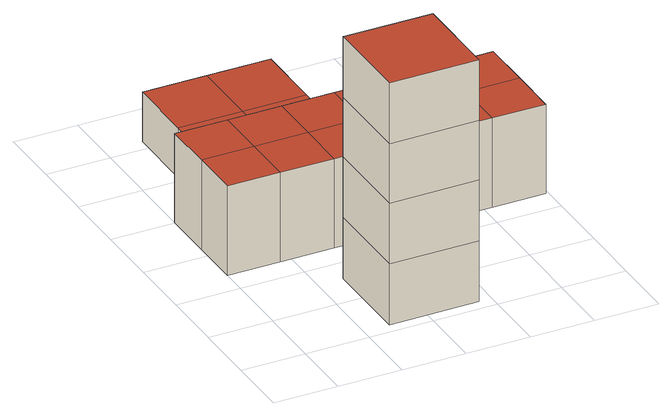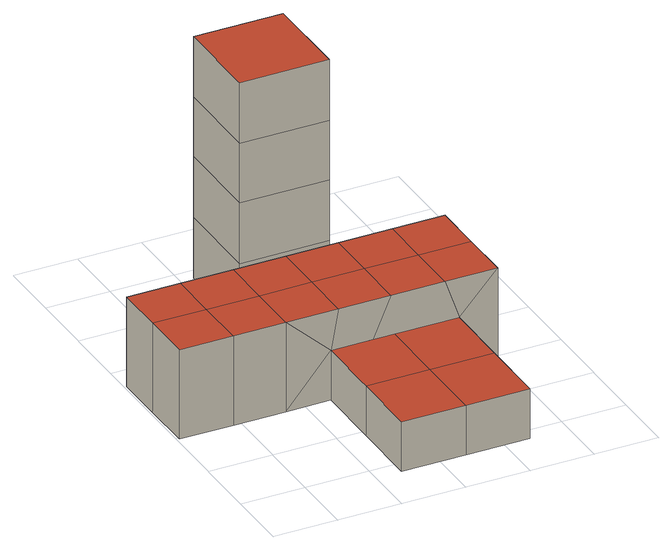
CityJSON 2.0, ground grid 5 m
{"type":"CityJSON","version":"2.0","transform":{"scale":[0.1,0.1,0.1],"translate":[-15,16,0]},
"CityObjects":{
"building1":{"type":"Building","attributes":{"grossVolume":970.41,"EnergyDemand.endUse":"SpaceHeating","RegularTimeSeries.temporalExtent":"TMY","RegularTimeSeries.timeInterval":1},"geometry":[{"type":"Solid","lod":"2","boundaries":[[[[0,1,2,3]],[[2,4,5,3]],[[4,6,7,5]],[[6,8,9,7]],[[1,10,11,2]],[[11,12,4,2]],[[12,13,6,4]],[[13,14,8,6]],[[10,15,16,11]],[[16,17,12,11]],[[17,18,13,12]],[[18,19,14,13]],[[16,15,0,3]],[[5,17,16,3]],[[7,18,17,5]],[[9,19,18,7]],[[14,19,9,8]],[[0,15,10,1]]]],"semantics":{"surfaces":[{"type":"WallSurface"},{"type":"RoofSurface","RegularTimeSeriesFile.file":"C:\\Users\\giupe250\\Documents\\GitHub\\GHCitySim\\simulation\\test_SW.tsv","RegularTimeSeriesFile.timeInterval":1,"RegularTimeSeriesFile.numberOfHeaderLines":1,"RegularTimeSeriesFile.valueColumnNumber":1,"RegularTimeSeriesFile.fieldSeparator":"\\t"},{"type":"GroundSurface"}],"values":[[0,0,0,0,0,0,0,0,0,0,0,0,0,0,0,0,1,2]]}}]},
"building2":{"type":"Building","attributes":{"grossVolume":437.73,"EnergyDemand.endUse":"SpaceHeating","RegularTimeSeries.temporalExtent":"TMY","RegularTimeSeries.timeInterval":1},"geometry":[{"type":"MultiSurface","lod":"2","boundaries":[[[20,21,22,23]],[[21,24,25,22]],[[24,26,27,25]],[[26,28,29,27]],[[28,30,31,29]],[[31,30,32,33]],[[34,35,31,33]],[[31,35,27,29]],[[22,35,34,23]],[[27,35,22,25]],[[30,36,37,32]],[[26,36,30,28]],[[37,36,21,20]],[[21,36,26,24]]],"semantics":{"surfaces":[{"type":"WallSurface"},{"type":"RoofSurface","RegularTimeSeriesFile.file":"C:\\Users\\giupe250\\Documents\\GitHub\\GHCitySim\\simulation\\test_SW.tsv","RegularTimeSeriesFile.timeInterval":1,"RegularTimeSeriesFile.numberOfHeaderLines":1,"RegularTimeSeriesFile.valueColumnNumber":1,"RegularTimeSeriesFile.fieldSeparator":"\\t"},{"type":"GroundSurface"}],"values":[0,0,0,0,0,0,1,1,1,1,2,2,2,2]}}]},
"building3":{"type":"Building","attributes":{"grossVolume":1436.57,"EnergyDemand.endUse":"SpaceHeating","RegularTimeSeries.temporalExtent":"TMY","RegularTimeSeries.timeInterval":1},"geometry":[{"type":"MultiSurface","lod":"2","boundaries":[[[38,39,40,41]],[[39,42,43,40]],[[42,44,45,43]],[[44,46,47,45]],[[46,48,49,47]],[[48,50,51,49]],[[50,52,53,51]],[[52,54,55,53]],[[54,56,57,55]],[[56,58,59,57]],[[58,20,23]],[[23,59,58]],[[23,60,59]],[[61,60,23,62]],[[33,32,63]],[[33,64,61,62]],[[63,65,33]],[[65,64,33]],[[63,66,67,65]],[[67,66,38,41]],[[40,68,67,41]],[[68,64,65,67]],[[43,69,68,40]],[[68,69,61,64]],[[45,70,69,43]],[[69,70,60,61]],[[47,71,70,45]],[[70,71,59,60]],[[49,72,71,47]],[[71,72,57,59]],[[53,72,49,51]],[[57,72,53,55]],[[66,73,39,38]],[[32,74,73,66,63]],[[73,75,42,39]],[[74,37,76,75,73]],[[75,77,44,42]],[[76,78,77,75]],[[77,79,46,44]],[[78,20,58,79,77]],[[79,80,48,46]],[[56,80,79,58]],[[48,80,52,50]],[[52,80,56,54]]],"semantics":{"surfaces":[{"type":"WallSurface"},{"type":"RoofSurface","RegularTimeSeriesFile.file":"C:\\Users\\giupe250\\Documents\\GitHub\\GHCitySim\\simulation\\test_SW.tsv","RegularTimeSeriesFile.timeInterval":1,"RegularTimeSeriesFile.numberOfHeaderLines":1,"RegularTimeSeriesFile.valueColumnNumber":1,"RegularTimeSeriesFile.fieldSeparator":"\\t"},{"type":"GroundSurface"}],"values":[0,0,0,0,0,0,0,0,0,0,0,0,0,0,0,0,0,0,0,0,1,1,1,1,1,1,1,1,1,1,1,1,2,2,2,2,2,2,2,2,2,2,2,2]}}]}
},
"vertices":[
[70,9,0],[140,9,0],[140,9,49],[70,9,49],[140,9,98],[70,9,98],[140,9,146],[70,9,146],[140,9,195],[70,9,195],[140,80,0],[140,80,49],[140,80,98],[140,80,146],[140,80,195],[70,80,0],[70,80,49],[70,80,98],[70,80,146],[70,80,195],
[130,201,0],[130,255,0],[130,255,40],[130,201,40],[130,310,0],[130,310,40],[80,310,0],[80,310,40],[30,310,0],[30,310,40],[30,255,0],[30,255,40],[30,201,0],[30,201,40],[80,201,40],[80,255,40],[80,255,0],[80,201,0],
[0,120,0],[41,120,0],[41,120,72],[0,120,72],[83,120,0],[83,120,72],[124,120,0],[124,120,72],[165,120,0],[165,120,72],[206,120,0],[206,120,72],[248,120,0],[248,120,72],[248,160,0],[248,160,72],[248,201,0],[248,201,72],[206,201,0],[206,201,72],[165,201,0],[165,201,72],[124,201,72],[83,201,72],[97,201,40],[0,201,0],[41,201,72],[0,201,72],[0,160,0],[0,160,72],[41,160,72],[83,160,72],[124,160,72],[165,160,72],[206,160,72],[41,160,0],[41,201,0],[83,160,0],[83,201,0],[124,160,0],[124,201,0],[165,160,0],[206,160,0]
]}
